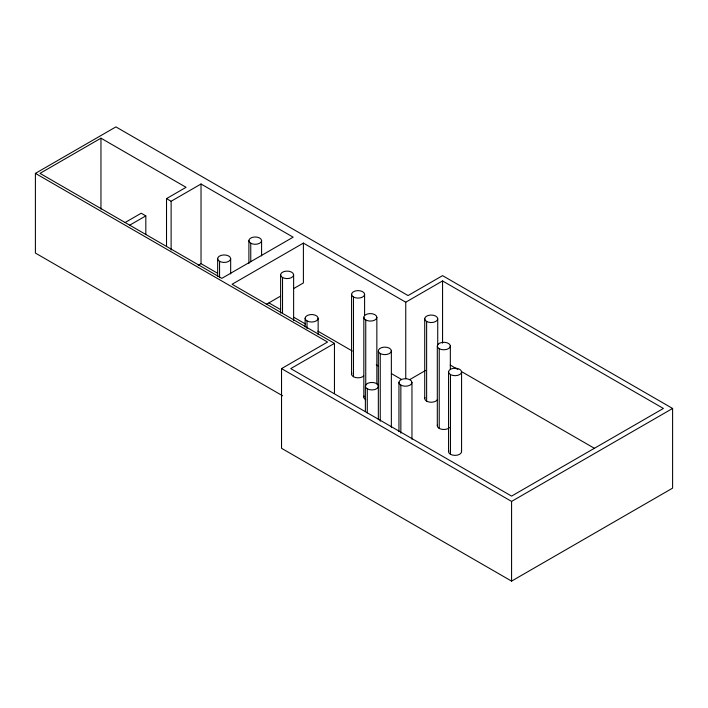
<?xml version="1.0" encoding="UTF-8"?>
<svg xmlns="http://www.w3.org/2000/svg" width="708" height="708" viewBox="0 0 708 708"><rect width="100%" height="100%" fill="white"/><g stroke="black" fill="none" stroke-linecap="round" stroke-linejoin="round"><path stroke-width="1.06" d="M35.4 173.38L115.908 126.891L408.056 295.563L442.562 275.642L672.6 408.454L672.6 488.139L511.574 581.109L281.536 448.297L281.536 368.611L327.547 342.044L35.4 173.38L35.4 253.066L282.563 395.763M166.522 198.612L186.071 187.319L100.961 138.184L40.002 173.38L221.825 278.359L293.139 237.18L201.028 184L171.124 201.267L166.522 198.612L166.522 246.313M125.112 222.516L141.219 213.223L145.821 215.878L145.821 234.304M129.714 225.171L145.821 215.878M198.222 265.305L201.028 263.686L217.303 273.084M334.45 343.371L290.74 368.611L511.574 496.104L663.396 408.454L442.562 280.952L405.755 302.201L303.396 243.101L232.082 284.271L334.45 343.371L334.45 393.586M266.314 304.351L280.572 296.121M293.882 288.439L303.396 282.943L303.396 243.101M409.534 379.709L425.579 370.452M281.536 368.611L511.574 501.414L672.6 408.454M450.208 365.054L457.864 369.47M461.687 371.682L594.57 448.403M269.013 302.944L280.501 309.573M293.909 317.317L305.405 323.954M317.848 331.14L352.319 351.035M376.258 364.859L378.178 365.965M391.586 373.709L401.162 379.231M511.574 501.414L511.574 581.109M461.572 371.939L461.572 451.624M450.465 374.594A6.505 3.752 0 0 0 461.35 372.904A6.505 3.752 0 0 0 453.377 368.31A6.505 3.752 0 0 0 450.465 374.594L450.465 454.279M450.332 346.044L450.332 368.965M448.562 371.939L448.562 451.624M442.562 280.952L442.562 343.176M439.226 348.699A6.505 3.752 0 0 0 450.111 347.009A6.505 3.752 0 0 0 442.137 342.415A6.505 3.752 0 0 0 439.226 348.699L439.226 428.384M437.73 318.795A6.505 3.752 0 0 1 427.977 322.051A6.505 3.752 0 0 1 427.977 315.538A6.505 3.752 0 0 1 437.73 318.795L437.73 344.991M437.314 346.044L437.314 425.729M426.623 321.45L426.623 401.135M424.72 318.795L424.72 398.48M411.959 382.462A6.505 3.752 0 0 1 402.206 385.718A6.505 3.752 0 0 1 402.206 379.214A6.505 3.752 0 0 1 411.959 382.462L411.959 439.226M405.755 302.201L405.755 378.612M400.852 385.117L400.852 433.146M398.949 382.462L398.949 431.588M391.356 350.885A6.505 3.752 0 0 1 381.594 354.133A6.505 3.752 0 0 1 381.594 347.628A6.505 3.752 0 0 1 391.356 350.885L391.356 427.296M380.249 353.54L380.249 421.216M378.337 350.885L378.337 419.658M376.851 317.334A6.505 3.752 0 0 1 367.089 320.591A6.505 3.752 0 0 1 367.089 314.087A6.505 3.752 0 0 1 376.851 317.334L376.851 383.931M367.284 388.851A6.505 3.752 0 0 0 378.169 387.17A6.505 3.752 0 0 0 370.204 382.568A6.505 3.752 0 0 0 367.284 388.851L367.284 412.87M365.744 319.998L365.744 385.488M365.381 386.196L365.381 411.304M364.593 294.36A6.505 3.752 0 0 1 354.832 297.617A6.505 3.752 0 0 1 354.832 291.112A6.505 3.752 0 0 1 364.593 294.36L364.593 315.104M363.832 317.334L363.832 397.029M353.478 297.024L353.478 376.709M351.575 294.36L351.575 374.054M318.14 318.281L318.14 334.654M307.024 320.936A6.505 3.752 0 0 0 317.91 319.255A6.505 3.752 0 0 0 309.945 314.653A6.505 3.752 0 0 0 307.024 320.936L307.024 328.583M305.121 318.281L305.121 327.016M293.625 274.846A6.505 3.752 0 0 1 283.864 278.102A6.505 3.752 0 0 1 283.864 271.598A6.505 3.752 0 0 1 293.625 274.846L293.625 320.697M282.519 277.509L282.519 313.529M280.616 274.846L280.616 313.06M261.588 240.631A6.345 3.664 0 0 1 252.075 243.809A6.345 3.664 0 0 1 252.075 237.463A6.345 3.664 0 0 1 261.588 240.631L261.588 255.915M250.756 243.225L250.756 261.783M248.897 240.631L248.897 263.553M230.666 258.685A6.505 3.752 0 0 1 220.905 261.942A6.505 3.752 0 0 1 220.905 255.438A6.505 3.752 0 0 1 230.666 258.685L230.666 273.969M219.56 261.349L219.56 277.722M217.657 258.685L217.657 276.155M201.028 184L201.028 263.686M171.124 201.267L171.124 250.057M100.961 138.184L100.961 209.134M363.717 375.93A6.505 3.752 0 0 1 355.593 377.523A6.505 3.752 0 0 1 351.796 373.081M365.744 399.684A6.505 3.752 0 0 1 364.054 396.055M437.509 399.454A6.505 3.752 0 0 1 429.544 402.109A6.505 3.752 0 0 1 424.942 397.507M449.456 427.605A6.505 3.752 0 0 1 441.332 429.198A6.505 3.752 0 0 1 437.535 424.756M461.35 450.651A6.505 3.752 0 0 1 455.067 455.377A6.505 3.752 0 0 1 448.784 450.651"/></g></svg>
